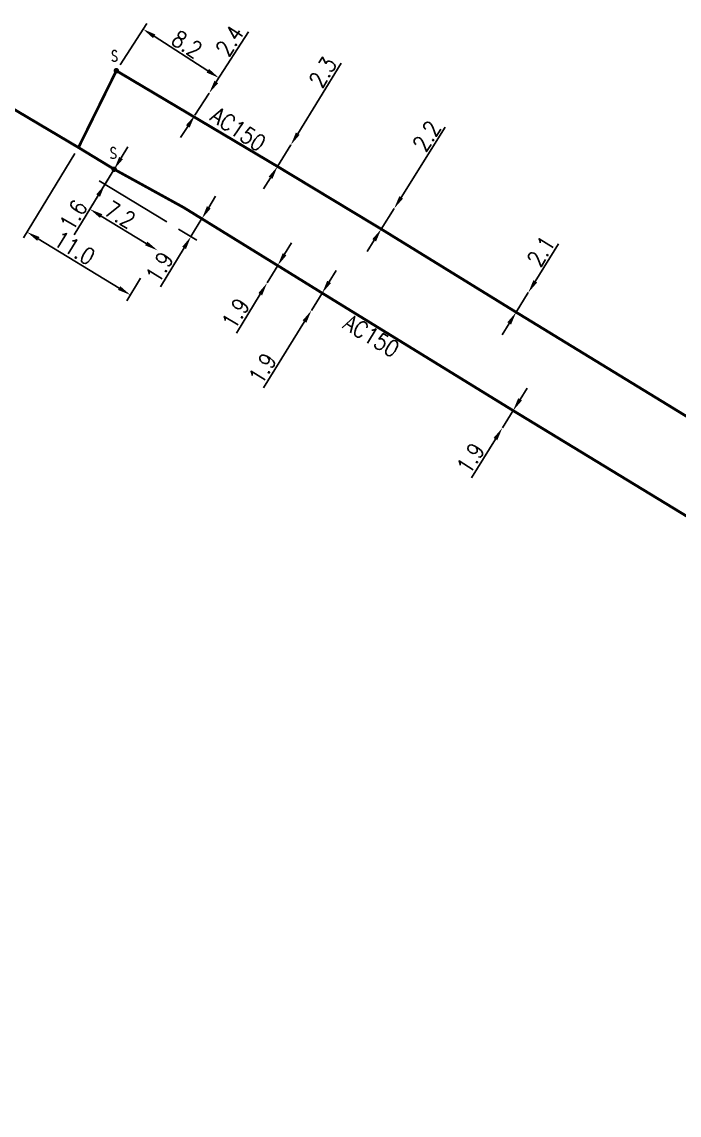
# Model space of a CAD drawing. Header units: millimetres. Extents: x 155997 to 157006, y 121209 to 122008.
# Drawn here: x 156677.7 to 156737.4, y 121527.7 to 121627.1 of the extents above; entities that cross this region are included whole.
import ezdxf
from ezdxf.enums import TextEntityAlignment as Align

# ---------------------------------------------------------------- set-up
doc = ezdxf.new("R2010")
doc.units = ezdxf.units.MM
doc.linetypes.add('L_25_AP', pattern=[2000, 1000, 1000])
doc.layers.get('0').update_dxf_attribs({"linetype": 'CONTINUOUS'})
doc.layers.add('L_150', color=1, linetype='CONTINUOUS')
doc.layers.add('L_300', color=7, linetype='CONTINUOUS')
doc.styles.add('G_ROMANS', font='ROMANS.SHX', dxfattribs={"width": 0.75})
doc.styles.get("Standard").update_dxf_attribs({"font": 'romans.shx', "width": 0.85})
doc.dimstyles.get("Standard").update_dxf_attribs({"dimtxt": 1.5, "dimasz": 1.2, "dimexe": 0.625, "dimexo": 0.625, "dimgap": 0.25, "dimtad": 1, "dimdec": 1, "dimzin": 0, "dimdsep": 46, "dimtxsty": 'Standard', "dimcen": -0.5, "dimadec": 0, "dimazin": 0, "dimtfac": 1, "dimtdec": 1, "dimtmove": 0, "dimatfit": 3, "dimfxl": 0, "dimtolj": 1, "dimtzin": 0, "dimarcsym": 0})

# ---------------------------------------------------------------- blocks, each defined once
blk = doc.blocks.new('*D363')
at = {"layer": 'L_150', "color": 0, "linetype": 'Continuous', "lineweight": -2, "transparency": 16777216}
for p, q in [((156724.342, 121603.542), (156726.45, 121606.949)), ((156722.605, 121600.736), (156723.71, 121602.521)), ((156721.973, 121599.715), (156721.342, 121598.695))]:
    blk.add_line(p, q, dxfattribs=at)
at = {"layer": 'L_150', "color": 0, "linetype": 'Continuous', "transparency": 16777216}
for points in [[(156724.172, 121603.647), (156724.512, 121603.436), (156723.71, 121602.521)], [(156721.803, 121599.821), (156722.143, 121599.61), (156722.605, 121600.736)]]:
    blk.add_solid(points, dxfattribs=at)
at = {"layer": 'L_150', "color": 0, "linetype": 'Continuous', "transparency": 16777216, "insert": (156724.862, 121606.282), "char_height": 1.5, "attachment_point": 5, "rotation": 58.24599}
blk.add_mtext('\\A1;2.1', dxfattribs=at)
blk = doc.blocks.new('*D364')
at = {"layer": 'L_150', "color": 0, "linetype": 'Continuous', "lineweight": -2, "transparency": 16777216}
for p, q in [((156712.151, 121611.174), (156716.163, 121617.561)), ((156710.342, 121608.295), (156711.512, 121610.158)), ((156709.704, 121607.279), (156709.065, 121606.263))]:
    blk.add_line(p, q, dxfattribs=at)
at = {"layer": 'L_150', "color": 0, "linetype": 'Continuous', "transparency": 16777216}
for points in [[(156711.981, 121611.281), (156712.32, 121611.068), (156711.512, 121610.158)], [(156709.534, 121607.385), (156709.873, 121607.173), (156710.342, 121608.295)]]:
    blk.add_solid(points, dxfattribs=at)
at = {"layer": 'L_150', "color": 0, "linetype": 'Continuous', "transparency": 16777216, "insert": (156714.473, 121616.75), "char_height": 1.5, "attachment_point": 5, "rotation": 57.86136}
blk.add_mtext('\\A1;2.2', dxfattribs=at)
blk = doc.blocks.new('*D365')
at = {"layer": 'L_150', "color": 0, "linetype": 'Continuous', "lineweight": -2, "transparency": 16777216}
for p, q in [((156702.752, 121616.963), (156706.712, 121623.382)), ((156700.914, 121613.984), (156702.122, 121615.941)), ((156700.284, 121612.962), (156699.654, 121611.941))]:
    blk.add_line(p, q, dxfattribs=at)
at = {"layer": 'L_150', "color": 0, "linetype": 'Continuous', "transparency": 16777216}
for points in [[(156702.582, 121617.068), (156702.922, 121616.858), (156702.122, 121615.941)], [(156700.114, 121613.067), (156700.454, 121612.857), (156700.914, 121613.984)]]:
    blk.add_solid(points, dxfattribs=at)
at = {"layer": 'L_150', "color": 0, "linetype": 'Continuous', "transparency": 16777216, "insert": (156705.028, 121622.558), "char_height": 1.5, "attachment_point": 5, "rotation": 58.33063}
blk.add_mtext('\\A1;2.3', dxfattribs=at)
blk = doc.blocks.new('*D366')
at = {"layer": 'L_150', "color": 0, "linetype": 'Continuous', "lineweight": -2, "transparency": 16777216}
for p, q in [((156695.35, 121621.667), (156698.278, 121626.224)), ((156693.404, 121618.639), (156694.701, 121620.658)), ((156692.755, 121617.629), (156692.107, 121616.619))]:
    blk.add_line(p, q, dxfattribs=at)
at = {"layer": 'L_150', "color": 0, "linetype": 'Continuous', "transparency": 16777216}
for points in [[(156695.182, 121621.775), (156695.518, 121621.559), (156694.701, 121620.658)], [(156692.587, 121617.737), (156692.924, 121617.521), (156693.404, 121618.639)]]:
    blk.add_solid(points, dxfattribs=at)
at = {"layer": 'L_150', "color": 0, "linetype": 'Continuous', "transparency": 16777216, "insert": (156696.563, 121625.405), "char_height": 1.5, "attachment_point": 5, "rotation": 57.27759}
blk.add_mtext('\\A1;2.4', dxfattribs=at)
blk = doc.blocks.new('*D367')
at = {"layer": 'L_300', "color": 0, "linetype": 'Continuous', "lineweight": -2, "transparency": 16777216}
for p, q in [((156686.602, 121623.215), (156689.03, 121626.994)), ((156689.702, 121625.82), (156694.578, 121622.686))]:
    blk.add_line(p, q, dxfattribs=at)
at = {"layer": 'L_300', "color": 0, "linetype": 'Continuous', "transparency": 16777216}
for points in [[(156689.81, 121625.988), (156689.594, 121625.651), (156688.693, 121626.468)], [(156694.687, 121622.855), (156694.47, 121622.518), (156695.588, 121622.038)]]:
    blk.add_solid(points, dxfattribs=at)
at = {"layer": 'L_300', "color": 0, "linetype": 'Continuous', "transparency": 16777216, "insert": (156692.681, 121625.094), "char_height": 1.5, "attachment_point": 5, "rotation": 327.27759}
blk.add_mtext('\\A1;8.2', dxfattribs=at)
blk = doc.blocks.new('*D368')
at = {"layer": 'L_150', "color": 0, "linetype": 'Continuous', "lineweight": -2, "transparency": 16777216}
for p, q in [((156682.496, 121615.174), (156677.821, 121607.492)), ((156679.171, 121607.402), (156686.517, 121602.93)), ((156688.461, 121603.817), (156687.217, 121601.773))]:
    blk.add_line(p, q, dxfattribs=at)
at = {"layer": 'L_150', "color": 0, "linetype": 'Continuous', "transparency": 16777216}
for points in [[(156679.275, 121607.573), (156679.067, 121607.231), (156678.146, 121608.026)], [(156686.621, 121603.101), (156686.413, 121602.76), (156687.542, 121602.307)]]:
    blk.add_solid(points, dxfattribs=at)
at = {"layer": 'L_150', "color": 0, "linetype": 'Continuous', "transparency": 16777216, "insert": (156682.467, 121606.566), "char_height": 1.5, "attachment_point": 5, "rotation": 328.67247}
blk.add_mtext('\\A1;11.0', dxfattribs=at)
blk = doc.blocks.new('*D369')
at = {"layer": 'L_300', "color": 0, "linetype": 'Continuous', "lineweight": -2, "transparency": 16777216}
for p, q in [((156685.742, 121613.198), (156683.534, 121609.569)), ((156684.884, 121609.479), (156688.984, 121606.983))]:
    blk.add_line(p, q, dxfattribs=at)
at = {"layer": 'L_300', "color": 0, "linetype": 'Continuous', "transparency": 16777216}
for points in [[(156684.987, 121609.65), (156684.78, 121609.308), (156683.858, 121610.103)], [(156689.088, 121607.154), (156688.88, 121606.812), (156690.009, 121606.359)]]:
    blk.add_solid(points, dxfattribs=at)
at = {"layer": 'L_300', "color": 0, "linetype": 'Continuous', "transparency": 16777216, "insert": (156686.603, 121609.603), "char_height": 1.5, "attachment_point": 5, "rotation": 328.67247}
blk.add_mtext('\\A1;7.2', dxfattribs=at)
blk = doc.blocks.new('*D370')
at = {"layer": 'L_150', "color": 0, "linetype": 'Continuous', "lineweight": -2, "transparency": 16777216}
for p, q in [((156694.667, 121610.27), (156695.291, 121611.295)), ((156692.915, 121609.932), (156694.577, 121608.92)), ((156694.044, 121609.245), (156693.048, 121607.61)), ((156691.92, 121608.297), (156693.582, 121607.285)), ((156692.424, 121606.585), (156690.278, 121603.058))]:
    blk.add_line(p, q, dxfattribs=at)
at = {"layer": 'L_150', "color": 0, "linetype": 'Continuous', "transparency": 16777216}
for points in [[(156694.497, 121610.374), (156694.838, 121610.166), (156694.044, 121609.245)], [(156692.254, 121606.689), (156692.595, 121606.481), (156693.048, 121607.61)]]:
    blk.add_solid(points, dxfattribs=at)
at = {"layer": 'L_150', "color": 0, "linetype": 'Continuous', "transparency": 16777216, "insert": (156690.185, 121604.829), "char_height": 1.5, "attachment_point": 5, "rotation": 58.67247}
blk.add_mtext('\\A1;1.9', dxfattribs=at)
blk = doc.blocks.new('*D371')
at = {"layer": 'L_150', "color": 0, "linetype": 'Continuous', "lineweight": -2, "transparency": 16777216}
for p, q in [((156701.553, 121606.004), (156702.177, 121607.029)), ((156700.929, 121604.979), (156699.967, 121603.399)), ((156699.343, 121602.373), (156697.196, 121598.847))]:
    blk.add_line(p, q, dxfattribs=at)
at = {"layer": 'L_150', "color": 0, "linetype": 'Continuous', "transparency": 16777216}
for points in [[(156701.382, 121606.108), (156701.724, 121605.9), (156700.929, 121604.979)], [(156699.172, 121602.477), (156699.514, 121602.269), (156699.967, 121603.399)]]:
    blk.add_solid(points, dxfattribs=at)
at = {"layer": 'L_150', "color": 0, "linetype": 'Continuous', "transparency": 16777216, "insert": (156697.104, 121600.618), "char_height": 1.5, "attachment_point": 5, "rotation": 58.67247}
blk.add_mtext('\\A1;1.9', dxfattribs=at)
blk = doc.blocks.new('*D372')
at = {"layer": 'L_150', "color": 0, "linetype": 'Continuous', "lineweight": -2, "transparency": 16777216}
for p, q in [((156705.603, 121603.496), (156706.235, 121604.517)), ((156704.972, 121602.476), (156703.998, 121600.903)), ((156703.366, 121599.883), (156699.635, 121593.855))]:
    blk.add_line(p, q, dxfattribs=at)
at = {"layer": 'L_150', "color": 0, "linetype": 'Continuous', "transparency": 16777216}
for points in [[(156705.433, 121603.602), (156705.773, 121603.391), (156704.972, 121602.476)], [(156703.196, 121599.988), (156703.536, 121599.778), (156703.998, 121600.903)]]:
    blk.add_solid(points, dxfattribs=at)
at = {"layer": 'L_150', "color": 0, "linetype": 'Continuous', "transparency": 16777216, "insert": (156699.555, 121595.626), "char_height": 1.5, "attachment_point": 5, "rotation": 58.24032}
blk.add_mtext('\\A1;1.9', dxfattribs=at)
blk = doc.blocks.new('*D376')
at = {"layer": 'L_300', "color": 0, "linetype": 'Continuous', "lineweight": -2, "transparency": 16777216}
for p, q in [((156686.691, 121614.757), (156687.315, 121615.782)), ((156686.067, 121613.732), (156685.235, 121612.365)), ((156686.601, 121613.407), (156686.601, 121613.407)), ((156690.852, 121608.947), (156684.702, 121612.69)), ((156684.611, 121611.34), (156682.433, 121607.762))]:
    blk.add_line(p, q, dxfattribs=at)
at = {"layer": 'L_300', "color": 0, "linetype": 'Continuous', "transparency": 16777216}
for points in [[(156686.52, 121614.861), (156686.862, 121614.653), (156686.067, 121613.732)], [(156684.441, 121611.444), (156684.782, 121611.236), (156685.235, 121612.365)]]:
    blk.add_solid(points, dxfattribs=at)
at = {"layer": 'L_300', "color": 0, "linetype": 'Continuous', "transparency": 16777216, "insert": (156682.356, 121609.558), "char_height": 1.5, "attachment_point": 5, "rotation": 58.67247}
blk.add_mtext('\\A1;1.6', dxfattribs=at)
blk = doc.blocks.new('L_300_11')
at = {"color": 0, "linetype": 'Continuous', "const_width": 0.248, "flags": 128}
blk.add_lwpolyline([(-0.126, 0, 1), (0.126, 0, 1)], format="xyb", close=True, dxfattribs=at)
at = {"linetype": 'Continuous', "style": 'G_ROMANS', "width": 0.75}
blk.add_attdef('S', text='', height=1, dxfattribs=at).set_placement((0, 1.35), align=Align.MIDDLE_CENTER)
at = {"color": 0, "linetype": 'Continuous', "width": 0.75, "flags": 3}
for tag, p in [('DEF_LEG', (0, -5)), ('DEF_COUP', (0, -7.5)), ('DEF_TYPE', (0, -10))]:
    blk.add_attdef(tag, text='', height=1.2, dxfattribs=at).set_placement(p, align=Align.MIDDLE)
blk = doc.blocks.new('*D926')
at = {"layer": 'L_150', "color": 0, "linetype": 'Continuous', "lineweight": -2, "transparency": 16777216}
for p, q in [((156722.961, 121592.815), (156723.593, 121593.835)), ((156722.328, 121591.795), (156721.353, 121590.223)), ((156720.72, 121589.204), (156718.544, 121585.695))]:
    blk.add_line(p, q, dxfattribs=at)
at = {"layer": 'L_150', "color": 0, "linetype": 'Continuous', "transparency": 16777216}
for points in [[(156722.791, 121592.921), (156723.131, 121592.71), (156722.328, 121591.795)], [(156720.55, 121589.309), (156720.89, 121589.098), (156721.353, 121590.223)]]:
    blk.add_solid(points, dxfattribs=at)
at = {"layer": 'L_150', "color": 0, "linetype": 'Continuous', "transparency": 16777216, "insert": (156718.466, 121587.467), "char_height": 1.5, "attachment_point": 5, "rotation": 58.18721}
blk.add_mtext('\\A1;1.9', dxfattribs=at)

msp = doc.modelspace()

# ---------------------------------------------------------------- linework, layer by layer
at = {"layer": 'L_150', "linetype": 'L_25_AP', "ltscale": 0.5, "const_width": 0.25, "flags": 128}
for points in [[(156682.821, 121615.708), (156686.264, 121622.689), (156700.914, 121613.984), (156710.342, 121608.295), (156722.605, 121600.736), (156740.298, 121589.92), (156749.241, 121583.91), (156769.416, 121570.913), (156771.994, 121568.954), (156783.776, 121560.002), (156784.496, 121559.455), (156787.483, 121555.988), (156794.471, 121547.951), (156794.241, 121547.71), (156795.686, 121546.32), (156795.913, 121546.57), (156802.936, 121539.071), (156802.936, 121539.071), (156813.256, 121529.543), (156822.379, 121521.137), (156829.664, 121514.468), (156840.385, 121504.521), (156846.383, 121499.042), (156846.383, 121499.042), (156857.233, 121489.279), (156868.342, 121479.343), (156880.855, 121467.485), (156890.429, 121458.194), (156901.293, 121447.929), (156907.257, 121440.826), (156910.632, 121436.308), (156931.956, 121407.516), (156943.79, 121392.406), (156943.79, 121392.406), (156944.31, 121392.189), (156949.643, 121390.127), (156994, 121373.409), (157000, 121371.147)], [(156671.392, 121622.389), (156676.338, 121619.556), (156682.821, 121615.708), (156682.821, 121615.708), (156686.067, 121613.732), (156692.381, 121610.257), (156700.929, 121604.979), (156704.972, 121602.476), (156722.328, 121591.795), (156746.459, 121577.106), (156754.798, 121571.523), (156765.421, 121564.272), (156775.053, 121557.207), (156777.32, 121554.987), (156784.86, 121547.603), (156789.408, 121543.15), (156796.845, 121535.911), (156825.403, 121509.22), (156833.699, 121501.756), (156853.668, 121483.59), (156856.062, 121482.731), (156866.258, 121472.787), (156880.443, 121459.037), (156895.211, 121445.042), (156915.365, 121419.314), (156927.432, 121402.431)]]:
    msp.add_lwpolyline(points, dxfattribs=at)

# ---------------------------------------------------------------- block references
at = {"layer": 'L_300'}
ref = msp.add_blockref('L_300_11', (156686.264, 121622.689), dxfattribs=dict(at, rotation=7.220803025473374))
ref.add_attrib('S', 'S', dxfattribs={"layer": '0', "linetype": 'Continuous', "height": 1, "style": 'G_ROMANS', "width": 0.75}).set_placement((156686.094, 121624.028), align=Align.MIDDLE_CENTER)
ref = msp.add_blockref('L_300_11', (156686.067, 121613.732), dxfattribs=dict(at, rotation=17.56409002072308))
ref.add_attrib('S', 'S', dxfattribs={"layer": '0', "linetype": 'Continuous', "height": 1, "style": 'G_ROMANS', "width": 0.75}).set_placement((156685.98, 121615.196), align=Align.MIDDLE_CENTER)

# ---------------------------------------------------------------- texts
at = {"layer": 'L_150', "linetype": 'Continuous', "width": 0.85}
for rotation, p in [(326.41024, (156694.671, 121618.241)), (328.60433, (156706.753, 121599.358))]:
    msp.add_text('AC150', height=1.5, rotation=rotation, dxfattribs=at).set_placement(p)

# ---------------------------------------------------------------- dimensions: what is measured, and where the dimension line sits
at = {"layer": 'L_150', "linetype": 'Continuous'}
for base, p1, p2, angle, picture, middle in [((156694.701, 121620.658), (156693.404, 121618.639), (156694.701, 121620.658), 237.27759, '*D366', (156697.404, 121624.864)), ((156702.122, 121615.941), (156700.914, 121613.984), (156702.122, 121615.941), 238.33063, '*D365', (156705.879, 121622.033)), ((156711.512, 121610.158), (156710.342, 121608.295), (156711.512, 121610.158), 237.86136, '*D364', (156715.32, 121616.219)), ((156687.542, 121602.307), (156682.821, 121615.708), (156688.786, 121604.351), 148.67247, '*D368', (156681.947, 121605.712)), ((156693.048, 121607.61), (156692.381, 121610.257), (156691.386, 121608.622), 58.67247, '*D370', (156691.039, 121604.309)), ((156723.71, 121602.521), (156722.605, 121600.736), (156723.71, 121602.521), 238.24599, '*D363', (156725.712, 121605.756)), ((156699.9669, 121603.3985), (156700.9288, 121604.9788), (156699.9669, 121603.3985), 58.67247, '*D371', (156697.9577, 121600.0976)), ((156703.998, 121600.903), (156704.972, 121602.476), (156703.998, 121600.903), 58.24032, '*D372', (156700.406, 121595.1)), ((156721.3529, 121590.2233), (156722.3281, 121591.7954), (156721.3529, 121590.2233), 58.18721, '*D926', (156719.3159, 121586.9395))]:
    dim = msp.add_linear_dim(base=base, p1=p1, p2=p2, angle=angle, dimstyle='Standard', dxfattribs=at)
    dim.commit()
    dim.dimension.update_dxf_attribs({"geometry": picture, "text_midpoint": middle, "dimtype": 160})
at = {"layer": 'L_300', "linetype": 'Continuous'}
for base, p1, p2, angle, picture, middle in [((156695.588, 121622.038), (156686.264, 121622.689), (156695.588, 121622.038), 147.27759, '*D367', (156692.14, 121624.253)), ((156685.235, 121612.365), (156686.067, 121613.732), (156691.386, 121608.622), 58.67247, '*D376', (156683.21, 121609.038)), ((156690.009, 121606.359), (156686.067, 121613.732), (156690.009, 121606.359), 148.67247, '*D369', (156686.083, 121608.749))]:
    dim = msp.add_linear_dim(base=base, p1=p1, p2=p2, angle=angle, dimstyle='Standard', dxfattribs=at)
    dim.commit()
    dim.dimension.update_dxf_attribs({"geometry": picture, "text_midpoint": middle, "dimtype": 160})

doc.saveas('drawing.dxf')
